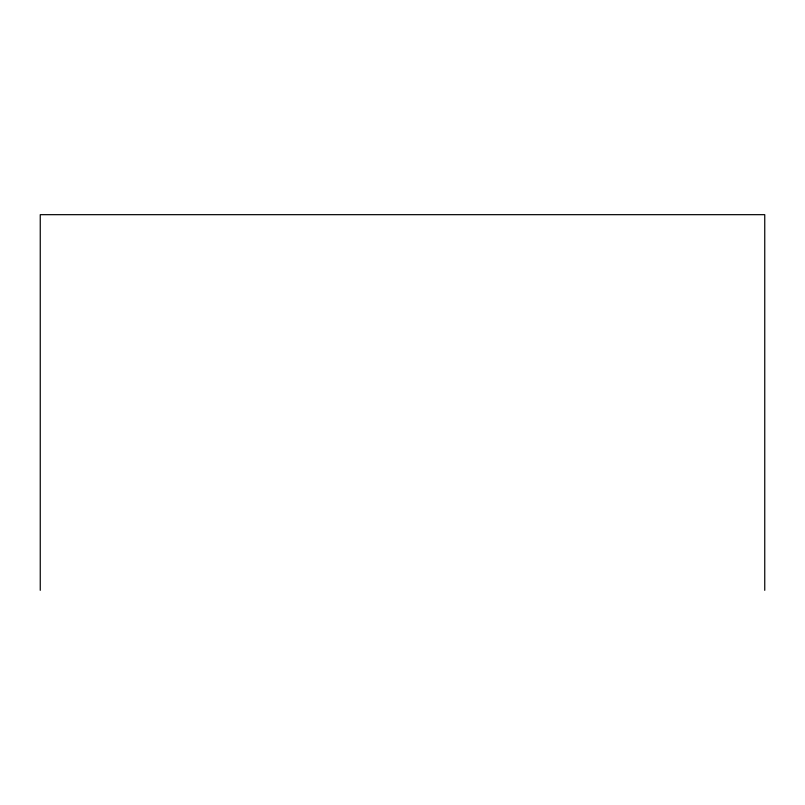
<?xml version="1.0" encoding="UTF-8"?>
<svg xmlns="http://www.w3.org/2000/svg" width="805" height="805" viewBox="0 0 805 805"><rect width="100%" height="100%" fill="white"/><g stroke="black" fill="none" stroke-linecap="round" stroke-linejoin="round"><path stroke-width="1.21" d="M764.75 590.327L764.75 214.673L40.25 214.673L40.25 590.327"/></g></svg>
